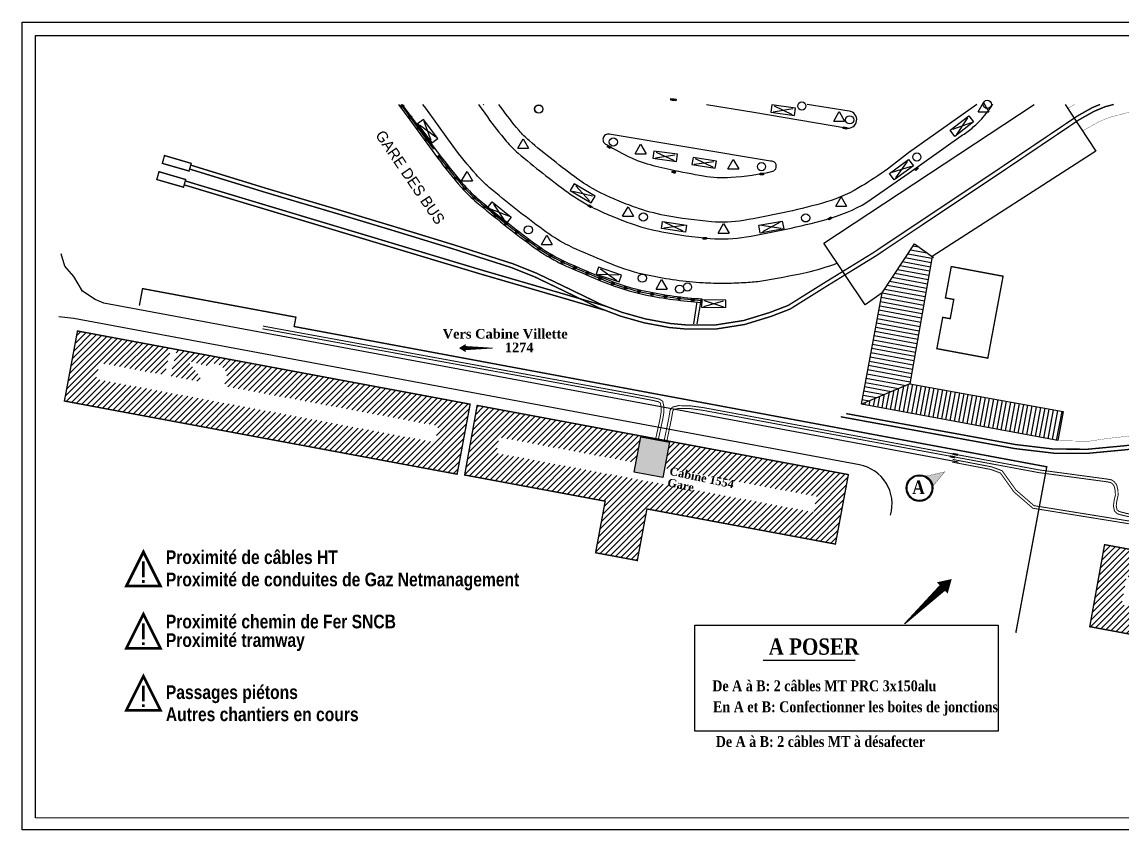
# Model space of a CAD drawing. Header units: millimetres. Extents: x 153913 to 154762, y 120754 to 121050.
# Drawn here: x 153913.1 to 154316.7, y 120754.1 to 121050.3 of the extents above; entities that cross this region are included whole.
import ezdxf
from ezdxf.enums import TextEntityAlignment as Align

# ---------------------------------------------------------------- set-up
doc = ezdxf.new("R2010")
doc.units = ezdxf.units.MM
doc.header["$LTSCALE"] = 0.04000000000000001
doc.linetypes.add('B_ST_AL', pattern=[2000, 1000, 1000])
for name, color, linetype in [('1CARTOUCHE', 7, 'Continuous'), ('CMT', 6, 'Continuous'), ('COUPE', 7, 'Continuous'), ('Fon topo', 252, 'Continuous'), ('G_120', 4, 'Continuous'), ('M_110', 1, 'M_ST_10'), ('M_300', 7, 'Continuous'), ('texte', 5, 'Continuous'), ('topo', 252, 'Continuous')]:
    doc.layers.add(name, color=color, linetype=linetype)
doc.styles.add('STYLE1', font='techb___.ttf', dxfattribs={"width": 0.85})
doc.styles.add('style2', font='TIMESBD.TTF')
doc.linetypes.add('G_TYPB_AP', pattern='A,5,-0.3,["o",Standard,S=1.5,R=0,X=0,Y=-0.5],-1.65', length=6.95)
doc.linetypes.add('M_ST_10', pattern='A,5,-0.3,["++",Standard,S=1,R=0,X=0,Y=-0.5],-2.8', length=8.1)
pattern_1 = [(45, (0, 0), (-1.122532015133644, 1.122532015133644), [])]

# ---------------------------------------------------------------- blocks, each defined once
blk = doc.blocks.new('Bb0701')
at = {"color": 0, "linetype": 'Continuous'}
for p, q in [((-1, 1), (1, -1)), ((-1, -1), (1, 1))]:
    blk.add_line(p, q, dxfattribs=at)
blk = doc.blocks.new('Bf0101')
at = {"color": 0, "linetype": 'Continuous'}
for radius in [0.25, 0.150337]:
    blk.add_circle((0, 0), radius, dxfattribs=at)
blk = doc.blocks.new('Br1201')
at = {"color": 0, "linetype": 'Continuous'}
for p, q in [((-1, -0.5773519333160948), (0, 1.154703866661293)), ((0, 1.154703866661293), (1, -0.5773519333160948)), ((-1, -0.5773519333160948), (1, -0.5773519333160948))]:
    blk.add_line(p, q, dxfattribs=at)
blk = doc.blocks.new('Br0601')
at = {"color": 0, "linetype": 'Continuous'}
blk.add_circle((0, 0), 0.75, dxfattribs=at)
blk = doc.blocks.new('Br1501')
at = {"color": 0, "linetype": 'Continuous'}
blk.add_lwpolyline([(0.3000000000029104, -0.1500000000232831), (-0.3000000000029104, -0.1500000000232831), (-0.3000000000029104, 0.1499999999941792), (0.3000000000029104, 0.1499999999941792)], close=True, dxfattribs=at)
for points in [[(-0.1000000000058208, 0.1499999999941792), (-0.1000000000058208, -0.1500000000232831)], [(0.1000000000058208, -0.1500000000232831), (0.1000000000058208, 0.1499999999941792)]]:
    blk.add_lwpolyline(points, dxfattribs=at)

msp = doc.modelspace()

# ---------------------------------------------------------------- hatches: boundary and pattern name
at = {"layer": 'Fon topo'}
h = msp.add_hatch(dxfattribs=at)
h.set_pattern_fill('LINE', color=256, scale=0.5, angle=45, style=0)
h.set_pattern_definition(pattern_1)
h.paths.add_polyline_path([(153969.9016947442, 120930.2219986729), (153967.6029000131, 120920.4782461574), (153978.8093874293, 120918.3895108921, -0.1015951978753877), (153978.4551122798, 120920.3124246341), (153973.8955712306, 120926.0174289413), (153980.411267576, 120924.3699692378, -0.004502568977954645), (153980.4819405929, 120924.4216410864, 0.004502568978396378), (153980.411267576, 120924.3699692378), (153980.6838166984, 120924.3010566194, -0.5935991233162038), (153988.1763150803, 120920.2137508377, -0.1905665544104538), (153986.8612900487, 120916.8887468855), (154065.7291450175, 120902.1888624473), (154064.608143509, 120896.1744624867), (153940.3513736987, 120919.3342169596), (153941.4723752071, 120925.3486169201), (153965.5258183959, 120920.8653856296), (153967.6469889231, 120930.6422448559), (153933.473983118, 120937.0116235646), (153928.6883670542, 120911.3358248705), (154072.6065355981, 120884.5114558423), (154077.3921516619, 120910.1872545363)])
h = msp.add_hatch(dxfattribs=at)
h.set_pattern_fill('LINE', color=256, scale=0.5, angle=45, style=0)
h.set_pattern_definition(pattern_1)
h.paths.add_polyline_path([(154079.9674135075, 120909.7260615034), (154075.3868695333, 120884.2245973132), (154084.6701058949, 120882.494329617), (154095.514623405, 120890.6452768338), (154086.985713808, 120892.2349483864), (154088.0303894884, 120898.0510173089), (154101.9226696152, 120895.4616871879), (154112.7671871253, 120903.6126344047)])
h = msp.add_hatch(dxfattribs=at)
h.set_pattern_fill('LINE', color=256, scale=0.5, angle=45, style=0)
h.set_pattern_definition(pattern_1)
h.paths.add_polyline_path([(154501.4592017581, 120822.6126469821), (154500.6339349408, 120818.1849234903), (154472.0863277811, 120823.5058051905), (154473.7077605709, 120832.2051202526), (154443.1429939112, 120837.9019727656), (154444.6320648493, 120845.8911397061), (154437.3462776646, 120847.2491103229), (154432.0360548384, 120849.3410919019), (154424.9819007858, 120851.9418211595), (154417.419140597, 120852.8003024164), (154410.513259603, 120852.2504161754), (154402.6943631075, 120853.7077510422), (154401.2717484767, 120846.0751356398), (154376.7996469786, 120850.6363990865), (154373.6068815209, 120832.4251506682), (154376.876332524, 120831.8157699269), (154378.4315846012, 120840.1600120727), (154409.2701405658, 120834.4121289953), (154410.7283829109, 120842.2358942957), (154417.2505065371, 120842.7552235525), (154422.6549529537, 120842.1417417235), (154428.4733427437, 120839.9966146896), (154433.0268381346, 120838.2027486338), (154431.4799872667, 120829.9035806766), (154462.0447539264, 120824.2067281635), (154460.4233211366, 120815.5074131015), (154508.6323270299, 120806.5219168458), (154509.4575938471, 120810.9496403376), (154520.8940669395, 120808.8180389025), (154518.9333021585, 120798.2981390338), (154445.1869175578, 120812.0434517699), (154443.962570323, 120805.4745810726), (154388.1697347103, 120815.8735989781), (154389.488744054, 120822.9503510477), (154316.1055797189, 120836.6279645172), (154317.9833914505, 120847.0178109733), (154329.0105673148, 120844.9624969173), (154328.2494867743, 120840.8791457903), (154373.6068815209, 120832.4251506682), (154376.7996469785, 120850.6363990865), (154370.4331925122, 120851.8230187172), (154368.877940435, 120843.4787765715), (154339.9124934188, 120848.8775378793), (154340.6735739593, 120852.9608890064), (154309.9311097223, 120858.6908619061), (154304.4961689135, 120828.6195829002), (154377.8257374094, 120814.9519589586), (154376.5067280658, 120807.8752068891), (154451.9609624121, 120793.8115744281), (154453.1853096468, 120800.3804451253), (154526.9316942476, 120786.6351323893), (154532.5570735841, 120816.8164309915)])
at = {"layer": 'G_120', "linetype": 'G_TYPB_AP'}
msp.add_hatch(color=3, dxfattribs=at).paths.add_polyline_path([(154150.4224217061, 120896.301881389), (154139.9161600801, 120898.2386866818), (154137.5280930878, 120885.2845416812), (154148.0343547138, 120883.3477363884)])
at = {"layer": 'texte', "linetype": 'Continuous'}
h = msp.add_hatch(color=7, dxfattribs=at)
h.set_gradient(color1=(245, 10, 41), color2=(253, 196, 204), one_color=1, tint=0.8799999952316284, name='SPHERICAL')
h.paths.add_polyline_path([(154251.3911504075, 120885.3967907487), (154244.2726317635, 120883.7494618172, -0.2505155032483066), (154246.8780406276, 120879.9785074687)])
at = {"layer": 'topo'}
h = msp.add_hatch(dxfattribs=at)
h.set_pattern_fill('LINE', color=256, scale=0.5, angle=-10.55799742169357, style=0)
h.set_pattern_definition([(349.4420025783065, (152493.8306605996, 120812.4052339106), (0.2908787803397264, 1.560623524476058), [])])
h.paths.add_polyline_path([(154246.7368266737, 120964.275524898), (154240.2249691527, 120969.023571847), (154228.3829129064, 120951.0343814372), (154220.7792021466, 120910.2389343747), (154238.5816517862, 120917.6756239458)])
h = msp.add_hatch(dxfattribs=at)
h.set_pattern_fill('LINE', color=256, scale=0.5, angle=79.44200257830643, style=0)
h.set_pattern_definition([(79.44200257830643, (152493.8306605996, 120812.4052339106), (-1.560623524476058, 0.2908787803397265), [])])
h.paths.add_polyline_path([(154294.8084884887, 120907.4645848582), (154238.5816517862, 120917.6756239458), (154220.7792021466, 120910.2389343747), (154292.8228060229, 120896.8109965677)])

# ---------------------------------------------------------------- linework, layer by layer
at = {"color": 0, "linetype": 'Continuous'}
for points in [[(154253.2557452774, 120891.4549189651), (154253.1126162422, 120890.7187029104), (154255.2189880901, 120891.0732415377), (154255.0758590548, 120890.3370254829)], [(154254.3279714218, 120892.3361155413), (154254.1882140117, 120891.5992520082), (154256.2929408432, 120891.9634291146), (154256.1531834333, 120891.2265655815)]]:
    msp.add_solid(points, dxfattribs=at)
at = {"layer": '1CARTOUCHE', "color": 1, "linetype": 'B_ST_AL'}
msp.add_line((154184.8159617881, 120816.320311078), (154218.5115372329, 120816.320311078), dxfattribs=at)
at = {"layer": '1CARTOUCHE'}
for points in [[(153913.1483560525, 121050.2842058855), (154762.1780271615, 121050.2842058855), (154762.1780271615, 120754.0842058856), (153913.1483560525, 120754.0842058856)], [(153918.0483560525, 121045.3843631876), (154552.2699317504, 121045.3843631876), (154552.2699317504, 120758.3842082076), (153918.0483560525, 120758.4842058856)]]:
    msp.add_lwpolyline(points, close=True, dxfattribs=at)
at = {"layer": 'CMT', "const_width": 1.000000539999999, "flags": 128}
for points in [[(153951.3965183696, 120843.485171897), (153957.6465217446, 120855.985178647), (153963.8965251196, 120843.485171897)], [(153951.3965183696, 120820.7224015213), (153957.6465217446, 120833.2224082713), (153963.8965251196, 120820.7224015213)], [(153951.3965183696, 120797.9596311455), (153957.6465217446, 120810.4596378955), (153963.8965251196, 120797.9596311455)]]:
    msp.add_lwpolyline(points, close=True, dxfattribs=at)
for points in [[(153957.6465217446, 120852.5630182766), (153957.6465217446, 120846.7265279256)], [(153957.6465217446, 120845.6842974436), (153957.6465217446, 120844.6420669615)], [(153957.6465217446, 120829.8002479008), (153957.6465217446, 120823.9637575498)], [(153957.6465217446, 120822.9215270677), (153957.6465217446, 120821.8792965856)], [(153957.6465217446, 120807.037477525), (153957.6465217446, 120801.200987174)], [(153957.6465217446, 120800.1587566919), (153957.6465217446, 120799.1165262099)]]:
    msp.add_lwpolyline(points, dxfattribs=at)
at = {"layer": 'COUPE', "color": 254, "linetype": 'Continuous', "flags": 128}
msp.add_lwpolyline([(154236.597592837, 120829.6132611294, 0.477782237764892, 2.866693426589353, 0), (154250.4376272359, 120842.7925947467, 2.866693426589353, 0, 0), (154253.8976358357, 120846.087428151, 0, 5.733386853178708, 0), (154250.4376272359, 120842.7925947467, 5.733386853178708, 5.733386853178708, 0)], format="xyseb", dxfattribs=at)
at = {"layer": 'Fon topo'}
for p, q in [((154104.0519536215, 120895.0648179078), (154112.0931536068, 120903.106017893)), ((154105.9443086731, 120894.7121089291), (154114.5184270843, 120903.2862273403)), ((154107.8366637247, 120894.3593999505), (154116.4107821359, 120902.9335183616)), ((154109.7290187764, 120894.0066909718), (154118.3031371875, 120902.580809383)), ((154111.6213738279, 120893.6539819932), (154120.1954922391, 120902.2281004043)), ((154113.5137288796, 120893.3012730145), (154122.0878472907, 120901.8753914257)), ((154115.4060839312, 120892.9485640358), (154123.9802023424, 120901.522682447)), ((154117.2984389828, 120892.5958550572), (154125.872557394, 120901.1699734683)), ((154119.1907940344, 120892.2431460785), (154127.7649124456, 120900.8172644897)), ((154121.083149086, 120891.8904370999), (154129.6572674972, 120900.464555511)), ((154122.9755041377, 120891.5377281212), (154131.5496225488, 120900.1118465324)), ((154124.8678591893, 120891.1850191426), (154133.4419776004, 120899.7591375537)), ((154126.7602142409, 120890.8323101639), (154135.334332652, 120899.4064285751)), ((154128.6525692925, 120890.4796011852), (154137.2266877036, 120899.0537195964)), ((154130.5449243441, 120890.1268922066), (154139.1190427552, 120898.7010106177)), ((154132.4372793957, 120889.7741832279), (154139.6933968939, 120897.0303007261)), ((154140.7483673444, 120898.0852711766), (154141.0113978069, 120898.3483016391)), ((154142.6439795936, 120897.7358193956), (154142.9037528585, 120897.9955926604)), ((154144.5395918428, 120897.3863676145), (154144.7961079101, 120897.6428836818)), ((154146.435204092, 120897.0369158335), (154146.6884629617, 120897.2901747031)), ((154148.3308163412, 120896.6874640524), (154148.5808180133, 120896.9374657245)), ((154150.2264285905, 120896.3380122714), (154150.4731730649, 120896.5847567458)), ((154102.1595985699, 120895.4175268864), (154103.054356198, 120896.3122845145)), ((154134.3296344473, 120889.4214742493), (154139.1859840864, 120894.2778238883)), ((154148.952646237, 120888.3290378271), (154156.1502382198, 120895.5266298098)), ((154149.4600590445, 120891.0815146649), (154154.2578831681, 120895.8793387885)), ((154149.4684748602, 120886.5998024201), (154158.0425932714, 120895.1739208312)), ((154149.967471852, 120893.8339915026), (154152.3655281165, 120896.2320477672)), ((154151.3608299118, 120886.2470934414), (154159.934948323, 120894.8212118525)), ((154153.2531849635, 120885.8943844628), (154161.8273033746, 120894.4685028739)), ((154155.145540015, 120885.5416754841), (154163.7196584262, 120894.1157938953)), ((154157.0378950667, 120885.1889665055), (154165.6120134778, 120893.7630849166)), ((154158.9302501183, 120884.8362575268), (154167.5043685295, 120893.4103759379)), ((154160.8226051699, 120884.4835485481), (154169.396723581, 120893.0576669593)), ((154162.7149602215, 120884.1308395695), (154171.2890786327, 120892.7049579806)), ((154086.626662082, 120882.1296544288), (154094.0155587892, 120889.518551136)), ((154088.5190171337, 120881.7769454502), (154097.0931355448, 120890.3510638613)), ((154090.4113721853, 120881.4242364715), (154098.9854905964, 120889.9983548826)), ((154092.3037272369, 120881.0715274929), (154100.877845648, 120889.645645904)), ((154094.1960822885, 120880.7188185142), (154102.7702006996, 120889.2929369253)), ((154096.0884373401, 120880.3661095356), (154104.6625557513, 120888.9402279467)), ((154097.9807923917, 120880.0134005569), (154106.5549108028, 120888.5875189681)), ((154136.2219894989, 120889.0687652707), (154138.6785712789, 120891.5253470506)), ((154138.1143445506, 120888.716056292), (154138.1711584715, 120888.7728702129)), ((154164.6073152732, 120883.7781305909), (154173.1814336843, 120892.352249002)), ((154166.4996703248, 120883.4254216122), (154175.0737887359, 120891.9995400233)), ((154168.3920253764, 120883.0727126335), (154176.9661437875, 120891.6468310447)), ((154170.284380428, 120882.7200036549), (154178.8584988391, 120891.294122066)), ((154172.1767354796, 120882.3672946762), (154180.7508538907, 120890.9414130873)), ((154174.0690905312, 120882.0145856976), (154182.6432089423, 120890.5887041087)), ((154175.9614455828, 120881.6618767189), (154184.5355639939, 120890.2359951301)), ((154177.8538006344, 120881.3091677403), (154186.4279190456, 120889.8832861514)), ((154179.746155686, 120880.9564587616), (154188.3202740972, 120889.5305771727)), ((154181.6385107377, 120880.603749783), (154190.2126291488, 120889.1778681941)), ((154183.5308657893, 120880.2510408043), (154192.1049842004, 120888.8251592154)), ((154185.4232208409, 120879.8983318256), (154193.997339252, 120888.4724502368)), ((154099.8731474433, 120879.6606915782), (154108.4472658545, 120888.2348099894)), ((154101.765502495, 120879.3079825996), (154110.3396209061, 120887.8821010107)), ((154103.6578575465, 120878.9552736209), (154112.2319759577, 120887.5293920321)), ((154105.5502125982, 120878.6025646423), (154114.1243310093, 120887.1766830534)), ((154107.4425676498, 120878.2498556636), (154116.0166860609, 120886.8239740748)), ((154109.3349227014, 120877.897146685), (154117.9090411126, 120886.4712650961)), ((154111.227277753, 120877.5444377063), (154119.8013961642, 120886.1185561175)), ((154113.1196328046, 120877.1917287276), (154121.6937512158, 120885.7658471388)), ((154115.0119878562, 120876.839019749), (154123.5861062674, 120885.4131381601)), ((154116.9043429078, 120876.4863107703), (154125.478461319, 120885.0604291815)), ((154118.7966979594, 120876.1336017917), (154127.3708163706, 120884.7077202029)), ((154187.3155758925, 120879.545622847), (154195.8896943036, 120888.1197412581)), ((154189.2079309441, 120879.1929138683), (154197.7820493552, 120887.7670322795)), ((154191.1002859958, 120878.8402048897), (154199.6744044069, 120887.4143233008)), ((154192.9926410473, 120878.487495911), (154201.5667594584, 120887.0616143221)), ((154194.884996099, 120878.1347869324), (154203.4591145101, 120886.7089053435)), ((154196.7773511506, 120877.7820779537), (154205.3514695617, 120886.3561963648)), ((154198.6697062021, 120877.4293689751), (154207.2438246133, 120886.0034873862)), ((154200.5620612538, 120877.0766599964), (154209.1361796649, 120885.6507784075)), ((154202.4544163054, 120876.7239510178), (154211.0285347165, 120885.2980694289)), ((154203.8462360616, 120873.6256427135), (154214.8132448198, 120884.5926514716)), ((154204.346771357, 120876.3712420391), (154212.9208897681, 120884.9453604502)), ((154084.7343070304, 120882.4823634075), (154084.9767613804, 120882.7248177575)), ((154120.6890530111, 120875.780892813), (154129.2631714222, 120884.3550112242)), ((154122.5814080627, 120875.4281838344), (154131.1555264738, 120884.0023022455)), ((154123.4405514344, 120856.0817509336), (154148.1878318909, 120880.8290313902)), ((154123.9548607, 120858.8411242295), (154146.2954768392, 120881.1817403688)), ((154124.4691699656, 120861.6004975255), (154144.4031217876, 120881.5344493475)), ((154124.4737631143, 120875.0754748557), (154133.0478815254, 120883.6495932669)), ((154124.9834792313, 120864.3598708214), (154142.5107667361, 120881.8871583261)), ((154125.01530208, 120855.4114375491), (154150.0801869425, 120880.4763224115)), ((154125.4977884969, 120867.1192441173), (154140.6184116844, 120882.2398673048)), ((154126.0120977625, 120869.8786174132), (154138.7260566328, 120882.5925762835)), ((154126.3661181659, 120874.7227658771), (154134.9413465296, 120883.2979942407)), ((154126.5264070282, 120872.6379907091), (154136.8337015812, 120882.9452852621)), ((154196.3843650281, 120861.6736436194), (154215.3201303963, 120880.6094089876)), ((154203.331926796, 120870.8662694175), (154215.8344396619, 120883.3687822835)), ((154143.398423583, 120871.5494950218), (154151.9725419941, 120880.1236134329)), ((154145.2907786346, 120871.1967860431), (154153.8648970457, 120879.7709044542)), ((154147.1831336862, 120870.8440770644), (154155.7572520973, 120879.4181954755)), ((154149.0754887378, 120870.4913680858), (154157.6496071489, 120879.0654864969)), ((154150.9678437894, 120870.1386591071), (154159.5419622005, 120878.7127775182)), ((154152.8601988411, 120869.7859501285), (154161.4343172522, 120878.3600685396)), ((154154.7525538926, 120869.4332411498), (154163.3266723038, 120878.0073595609)), ((154156.6449089443, 120869.0805321712), (154165.2190273554, 120877.6546505823)), ((154158.5372639959, 120868.7278231925), (154167.111382407, 120877.3019416036)), ((154160.4296190475, 120868.3751142138), (154169.0037374586, 120876.949232625)), ((154162.3219740991, 120868.0224052352), (154170.8960925102, 120876.5965236463)), ((154198.2767200797, 120861.3209346407), (154214.8058211306, 120877.8500356916)), ((154164.2143291507, 120867.6696962565), (154172.7884475618, 120876.2438146676)), ((154166.1066842023, 120867.3169872779), (154174.6808026134, 120875.891105689)), ((154167.9990392539, 120866.9642782992), (154176.573157665, 120875.5383967104)), ((154169.8913943055, 120866.6115693206), (154178.4655127167, 120875.1856877317)), ((154171.7837493572, 120866.2588603419), (154180.3578677683, 120874.832978753)), ((154173.6761044087, 120865.9061513633), (154182.2502228199, 120874.4802697744)), ((154175.5684594604, 120865.5534423846), (154184.1425778715, 120874.1275607957)), ((154177.460814512, 120865.2007334059), (154186.0349329232, 120873.7748518171)), ((154179.3531695636, 120864.8480244273), (154187.9272879747, 120873.4221428384)), ((154181.2455246152, 120864.4953154486), (154189.8196430263, 120873.0694338598)), ((154183.1378796668, 120864.14260647), (154191.711998078, 120872.7167248811)), ((154185.0302347184, 120863.7898974913), (154193.6043531295, 120872.3640159024)), ((154200.1690751313, 120860.9682256621), (154214.291511865, 120875.0906623958)), ((154202.0614301829, 120860.6155166834), (154213.7772025994, 120872.3312890998)), ((154126.9076571317, 120855.0587285705), (154141.8583004517, 120870.0093718905)), ((154186.9225897701, 120863.4371885127), (154195.4967081812, 120872.0113069238)), ((154188.8149448217, 120863.084479534), (154197.3890632328, 120871.6585979451)), ((154190.7072998732, 120862.7317705554), (154199.2814182844, 120871.3058889665)), ((154192.5996549249, 120862.3790615767), (154201.173773336, 120870.9531799878)), ((154194.4920099765, 120862.0263525981), (154203.0661283876, 120870.6004710092)), ((154203.9537852345, 120860.2628077048), (154213.2628933337, 120869.5719158039)), ((154128.8000121833, 120854.7060195918), (154141.3439911861, 120867.2499985946)), ((154130.6923672349, 120854.3533106132), (154140.8296819205, 120864.4906252987)), ((154205.8461402862, 120859.9100987261), (154212.7485840681, 120866.812542508)), ((154132.5847222865, 120854.0006016345), (154140.3153726548, 120861.7312520028)), ((154207.7384953378, 120859.5573897475), (154212.2342748024, 120864.0531692121)), ((154209.6308503894, 120859.2046807688), (154211.7199655368, 120861.2937959162)), ((154134.4770773381, 120853.6478926558), (154139.8010633892, 120858.9718787069)), ((154136.3694323898, 120853.2951836772), (154139.2867541236, 120856.212505411)), ((154138.2617874414, 120852.9424746985), (154138.772444858, 120853.4531321151))]:
    msp.add_line(p, q, dxfattribs=at)
at = {"layer": 'Fon topo', "flags": 128}
for points in [[(154051.1337397417, 121020.0806466228), (154055.2968393545, 121014.3767441685), (154065.4235393254, 121000.5020560301, 0.01955423693830817), (154074.201258469, 120989.6514557851, 0.03878760275430075), (154079.8280278829, 120984.1517910614, 0.01496136057487709), (154099.9167252878, 120968.3499719175, 0.03756449131065562), (154109.30611497, 120962.4436074264, 0.01841627017331674), (154113.3719348647, 120960.4816884329, 0.005320713182800212), (154126.2125092981, 120955.0207812809, 0.04685779416893106), (154141.5380192991, 120950.3165631552, 0.03446246119328893), (154162.2914798776, 120947.4918014318)], [(154052.40516601, 121020.0806466228), (154056.1263685655, 121014.9821915381), (154066.4566320097, 121001.2729712574, 0.01955423693840658), (154075.1709638833, 120990.5007273504, 0.03878760275442973), (154080.6549255226, 120985.140644476, 0.01496136057486332), (154100.6830041878, 120969.3865081829, 0.03756449131055044), (154109.9086778626, 120963.5831287043, 0.01841627017346823), (154113.8890063835, 120961.6624626817, 0.005320713182807984), (154126.704335607, 120956.2122919456, 0.0468577941688979), (154141.7993838094, 120951.5788148634, 0.03446246119338853), (154162.3769845123, 120948.7779894972)], [(154211.9810051514, 120961.8255356847, -0.02352330402503922), (154200.5157838175, 120958.2855945503, -0.003954544293343705), (154183.6067532092, 120955.1105810662, -0.005020535667712274), (154180.7272903174, 120954.8616740893, -0.005020535657388716), (154177.8434098283, 120954.6706387133, -0.01310275987381477), (154170.3049438576, 120954.4451651378, -0.01310275987468667), (154162.7650168832, 120954.614896536, -0.0344624611920509), (154142.9854936722, 120957.3070952593, -0.04685779417016033), (154128.9363143674, 120961.6195392779, -0.005320713185780357), (154116.2355515495, 120967.0209866095, -0.01841627016666736), (154112.6431952191, 120968.7544406971, -0.03756449131425693), (154104.1604884109, 120974.0904593283, -0.01496136057598334), (154084.4075063336, 120989.6282039639, -0.03878760275552984), (154079.5716269822, 120994.3548442649, -0.01955423694295346), (154071.1449556874, 121004.7714958027), (154069.231611587, 121007.442849376), (154061.1514420126, 121018.6498351365), (154060.1071375574, 121020.0806466228)], [(154080.4399852479, 121020.0806466228), (154083.7008584477, 121015.4897308509, 0.01955023675153279), (154090.645039221, 121006.5957324785, 0.04058524326396881), (154095.0204688016, 121002.200385302, 0.01940642095285041), (154113.2975611267, 120987.7875396926, 0.04339646107280413), (154122.9515572528, 120981.9718892434, 0.0153997202359405), (154128.8550440163, 120979.3025372165, 0.01267421105161448), (154136.0606930483, 120976.5200834453, 0.03938602812933728), (154147.6434913596, 120973.3837932332, 0.02510484710801877), (154165.3953282746, 120970.9635867109, 0.06285902757296716), (154178.5643872067, 120971.4939524354, 0.02486740232675816), (154207.8298264378, 120977.9010295035, 0.06583921513650945), (154222.8220157736, 120984.1821376882), (154238.2567961588, 120994.9827810999), (154257.3936558415, 121008.5633927239, 0.03348650678587558), (154261.3530340421, 121011.4286044396, 0.03348650678586024), (154264.8944780266, 121014.7967327649, 0.02344560350763522), (154267.0913745496, 121017.4228073053, 0.02344560350760968), (154269.0327468328, 121020.2430369914)], [(154263.1552155644, 121020.0806466228), (154238.0543462981, 121002.3657708908, -0.04295699199927674), (154219.7441525297, 120989.4565753338, -0.06583921513648336), (154206.2289044152, 120983.7942445262, -0.02486740232676193), (154177.5564847488, 120977.516997119, -0.06285902757297161), (154165.9156123971, 120977.048177006, -0.02510484710801833), (154148.771012273, 120979.3855955639, -0.03938602812928368), (154138.1154242565, 120982.2708237706, -0.01267421105164824), (154131.198539495, 120984.9417715234, -0.01539972023595049), (154125.6377322161, 120987.4561757688, -0.04339646107280301), (154116.8900509232, 120992.7258543532, -0.01940642095284752), (154098.9850502453, 121006.845278046, -0.04058524326397916), (154095.3078903363, 121010.5391769252, -0.01955023675153601), (154088.6574905979, 121019.0569051322), (154087.9075570698, 121020.0806466228)], [(154163.9750626669, 121020.0806466228), (154181.3850939962, 121017.1818755728), (154215.0607349945, 121011.5252960522, 0.2209359753348286), (154217.644822995, 121011.8594971901, 0.2209359753322007), (154219.0561722771, 121014.0497698667, 0.2033956017068955), (154218.4262393778, 121016.3820898347, 0.2033956017028727), (154216.3111748411, 121017.5495802611), (154200.9193739494, 121020.0806466228)], [(154128.4764088716, 121009.1627995174, 0.2009066767299496), (154126.9787577913, 121008.9033514487, 0.2009066767265548), (154126.1127722044, 121007.6542153383, 0.1805213794586856), (154126.315049927, 121006.2931469305, 0.1805213794610927), (154127.3595838722, 121005.3973945511, 0.02561801783156497), (154136.5176749808, 121000.4528489636, 0.04337821957009748), (154142.2833738622, 120998.3014510161, 0.01497653870740828), (154150.9371171202, 120996.1792976377, 0.01095457511014193), (154162.9013138297, 120993.8954039691, 0.05796629205400648), (154173.0200366198, 120993.3797796891, 0.03775971738759), (154188.3911254078, 120995.5517527692, 0.09288878079832556), (154188.998627402, 120995.9334081785, 0.09288878079528105), (154189.4267224417, 120996.5091287368, 0.2756112236804992), (154189.2598252649, 120998.4976446596, 0.2756112236796796), (154187.4307589744, 120999.2954959914), (154128.4104473419, 121009.1527358895)], [(154065.9854780046, 121000.9213863488, 0.01955423693836549), (154074.7287183842, 120990.1134071172, 0.03878760275429942), (154080.2778091799, 120984.6896663074, 0.01496136057487131), (154100.3335337305, 120968.9137836923, 0.03756449131060247), (154109.6338720058, 120963.0634366939, 0.01841627017322967), (154113.653189868, 120961.1239567713, 0.005320713182802876), (154126.4800324649, 120955.6688895671, 0.04685779416884694), (154141.6801854667, 120951.0031502044, 0.03446246119333473), (154162.3379891234, 120948.1914083825)]]:
    msp.add_lwpolyline(points, format="xyb", dxfattribs=at)
for points in [[(154052.0518202903, 121020.0806466228), (154063.9838952429, 121003.6875734112)], [(154082.1909222113, 121020.0806466228), (154082.2676073471, 121019.9811380146), (154082.3967322811, 121020.0806466228)], [(154160.5391134895, 120947.6538097701), (154159.2471373364, 120939.630560981)], [(154162.0583548145, 120948.8858054666), (154160.5010339884, 120939.6309370375)]]:
    msp.add_lwpolyline(points, dxfattribs=at)
for points in [[(154196.2389691391, 121015.9605385474), (154196.6333067561, 121018.6934181462), (154188.0245019843, 121019.9356154096), (154187.6301643674, 121017.2027358107)], [(154063.3997338268, 121006.0014498083), (154065.558331596, 121007.6388857732), (154060.2918778294, 121014.5858100262), (154058.1283753306, 121012.9446802651)], [(154255.0743052136, 121008.3065506579), (154253.2931056687, 121010.602486562), (154260.15685663, 121015.9274218387), (154261.9380561749, 121013.6314859346)], [(154153.0263559085, 120999.1382350209), (154153.3937193524, 121001.7841092378), (154144.7732870831, 121002.9810035067), (154144.4059236392, 121000.3351292899)], [(154167.2603074122, 120996.6982568181), (154167.6633057048, 120999.3270844735), (154159.0934307953, 121000.6408430799), (154158.6904325026, 120998.0120154245)], [(154232.7989105787, 120992.4042292558), (154231.0790281135, 120994.7500856595), (154238.1192681558, 120999.9116911952), (154239.839150621, 120997.5658347915)], [(154115.5023642641, 120990.9183481129), (154114.1082475927, 120988.5334295676), (154121.7804253238, 120984.0486177476), (154123.1745419953, 120986.4335362928)], [(154083.7655404114, 120982.1384222189), (154085.5233891985, 120984.3267476516), (154092.4675077456, 120978.7486420445), (154090.7096589585, 120976.5603166119)], [(154156.7254131613, 120975.8353397497), (154156.3234232447, 120973.1978669787), (154147.5272504866, 120974.5385339962), (154147.9292404033, 120977.1760067671)], [(154183.7235073057, 120972.9168824299), (154183.2085803551, 120975.7692526902), (154191.8154873838, 120977.3230230587), (154192.3304143345, 120974.4706527984)], [(154131.9893846733, 120955.0261087338), (154132.8340452963, 120957.4978412921), (154124.4170747417, 120960.3741571656), (154123.5724141187, 120957.9024246073)], [(154171.1142801919, 120945.6069013941), (154171.169031816, 120948.2885789651), (154162.2718083443, 120948.4702329571), (154162.21705672, 120945.7885553861)]]:
    msp.add_lwpolyline(points, close=True, dxfattribs=at)
at = {"layer": 'G_120', "color": 7, "linetype": 'G_TYPB_AP'}
msp.add_lwpolyline([(154139.9161600801, 120898.2386866818), (154150.4224217061, 120896.3018813889), (154148.0343547138, 120883.3477363884), (154137.5280930878, 120885.2845416812)], close=True, dxfattribs=at)
at = {"layer": 'M_110', "color": 240, "linetype": 'M_ST_10', "ltscale": 20, "flags": 128}
for points, const_width in [([(154145.3512695585, 120897.2511839353), (154146.9894075323, 120904.7788068982), (154147.4099703486, 120907.2996479608), (154147.4099703486, 120909.1863217037), (154147.0855827119, 120910.6445991175), (154146.3762817322, 120911.0954718123), (154144.1532694534, 120911.6004529975), (154135.5199369339, 120913.2379739387), (154001.2820683074, 120937.8270738641)], 0.354), ([(154146.3284001413, 120897.0385438069), (154147.9717450418, 120904.5900938027), (154148.4099703486, 120907.2168033101), (154148.4099703486, 120909.2962017242), (154147.9717450418, 120911.2662338548), (154146.7666254481, 120912.032277515), (154144.3572697795, 120912.5795886085), (154135.7032034891, 120914.2210422123), (154001.4622460519, 120938.8107079324)], 0.354), ([(154254.4558147227, 120890.9158444287), (154285.8909294419, 120885.0845062706), (154310.9850569923, 120881.7062146532), (154311.0430338081, 120881.6777694631), (154312.1833313158, 120881.4588505548), (154312.733668244, 120881.0459987308), (154313.4195266555, 120880.2033575878), (154313.8260207229, 120878.57705649), (154313.8873946487, 120876.8675677452), (154313.4184159995, 120874.7941330023), (154313.1842202138, 120872.9224611197), (154313.5553145066, 120870.9787252426), (154314.6790216925, 120869.968645478), (154316.7349461814, 120869.4154628377), (154319.8319072112, 120868.7124949254), (154331.3272085471, 120866.5891096134), (154365.3177116495, 120859.7561830724)], 0.35), ([(154254.6202475552, 120891.9024018192), (154286.0489333209, 120886.0722562574), (154311.2795862859, 120882.6755849349), (154311.3631887978, 120882.6345669986), (154312.5986798001, 120882.3973724597), (154313.4318379943, 120881.7723537438), (154314.3356776895, 120880.6619022263), (154314.8216130096, 120878.7177726365), (154314.8914109919, 120876.7736430467), (154314.4045921532, 120874.6213337771), (154314.1960817248, 120872.9549369858), (154314.4743901354, 120871.497199551), (154315.1697194024, 120870.8721808351), (154316.9756317554, 120870.3862683568), (154320.0334901966, 120869.6921761988), (154331.5165835684, 120867.5710459134), (154365.5147935385, 120860.7365701026)], 0.35)]:
    msp.add_lwpolyline(points, dxfattribs=dict(at, const_width=const_width))
at = {"layer": 'M_110', "color": 3, "linetype": 'M_ST_10', "ltscale": 20, "const_width": 0.35, "flags": 128}
for points in [[(154148.4915956568, 120896.7759613986), (154149.3991531655, 120901.1038377477), (154150.2380980791, 120905.2226011355), (154150.7199456224, 120908.0926130337), (154151.5027529581, 120909.0983871148), (154153.7373404326, 120909.656303882), (154158.320349914, 120909.5445512064), (154163.12635033, 120908.8748817635), (154254.6202475552, 120891.9024018192)], [(154149.4703080841, 120896.5707249869), (154150.3784572446, 120900.9014227505), (154151.2214308459, 120905.0399648043), (154151.6643027045, 120907.677827177), (154152.0798895529, 120908.211785485), (154153.8482659678, 120908.6533018113), (154158.2388933019, 120908.546240206), (154162.9660696829, 120907.8875541262), (154254.4558147227, 120890.9158444287)]]:
    msp.add_lwpolyline(points, dxfattribs=at)
at = {"layer": 'M_110', "color": 5, "ltscale": 20, "flags": 128}
for points in [[(154254.091030155, 120888.9493927463, 0.35, 0.35, 0), (154268.1787641048, 120886.2685482218, 0.35, 0.35, 0), (154268.1787641048, 120886.2685482218, 0.35, 0.35, 0), (154271.7592399584, 120884.9461290507, 0.35, 0.35, 0), (154276.6946862887, 120878.0379995966, 0.35, 0.35, 0), (154283.6338780201, 120872.035948131, 0.35, 0.35, 0), (154338.4616536669, 120863.1886648316, 0.35, 0.35, 0), (154365.0083546952, 120858.0086167988, 0, 0, 0)], [(154254.2734224389, 120889.9326185875, 0.35, 0.35, 0), (154268.5252297919, 120887.2066108677, 0.35, 0.35, 0), (154268.5252297919, 120887.2066108677, 0.35, 0.35, 0), (154272.3941584581, 120885.7776540337, 0.35, 0.35, 0), (154277.4390505988, 120878.7163336065, 0.35, 0.35, 0), (154284.0733929954, 120872.9779614665, 0.35, 0.35, 0), (154338.6209579472, 120864.1758943623, 0.35, 0.35, 0), (154365.1998529155, 120858.9901097594, 0, 0, 0)]]:
    msp.add_lwpolyline(points, format="xyseb", dxfattribs=at)
at = {"layer": 'M_300', "color": 254, "linetype": 'Continuous', "flags": 128}
msp.add_lwpolyline([(154085.7640724087, 120930.7420664741, 0.249770754496567, 1.498624526979402, 0), (154075.7732422288, 120930.7420664741, 1.498624526979402, 0, 0), (154073.2755346838, 120930.7420664741, 0, 2.997249053958803, 0), (154075.7732422288, 120930.7420664741, 2.997249053958803, 2.997249053958803, 0)], format="xyseb", dxfattribs=at)
at = {"layer": 'M_300'}
msp.add_lwpolyline([(154159.7852744312, 120829.1201631302), (154270.917798604, 120829.1201631302), (154270.917798604, 120790.3512547072), (154159.7852744312, 120790.3512547072)], close=True, dxfattribs=at)
at = {"layer": 'texte', "color": 1, "linetype": 'Continuous', "const_width": 0.1, "flags": 128}
msp.add_lwpolyline([(154246.8780406276, 120879.9785074687), (154251.3911504075, 120885.3967907487), (154244.2705683883, 120883.7489843221), (154244.2726317635, 120883.7494618172), (154244.6429672625, 120883.5267416485), (154244.7438042335, 120883.4570294529), (154244.882987446, 120883.3521158418), (154245.0491262767, 120883.2225522875), (154245.1777382712, 120883.1237641947), (154245.4801976191, 120882.8464915622), (154245.5955921332, 120882.7288227993), (154245.7036985017, 120882.5995672935), (154245.8542463178, 120882.4304768888), (154245.9443508376, 120882.3212664559), (154246.0114548551, 120882.2197175547), (154246.1031251584, 120882.090384276), (154246.2276269068, 120881.9012608683), (154246.3171388882, 120881.7370412036), (154246.3879435798, 120881.6068111914), (154246.4876661283, 120881.3909502685), (154246.5556954823, 120881.2335311801), (154246.6456751219, 120881.0028087997), (154246.6986659894, 120880.7970749151), (154246.7642155143, 120880.5799226781), (154246.7964369285, 120880.4280028028), (154246.8322738319, 120880.2599296051)], close=True, dxfattribs=at)
at = {"layer": 'texte', "color": 7, "linetype": 'Continuous', "flags": 128}
msp.add_lwpolyline([(154247.1721190544, 120883.8608335274, 0.1, 0.002117904331112851, 0), (154247.1741490072, 120883.8614375229, 0.002117904331112851, 0.002117904331112851, 0)], format="xyseb", dxfattribs=at)
at = {"layer": 'texte', "color": 1}
for radius in [4.861102187963396, 4.561102187963396]:
    msp.add_circle((154242.0868240904, 120879.4099852278), radius, dxfattribs=at)
msp.add_arc((154242.3194247834, 120879.2981360225), 4.861102187963396, 10.05331386296224, 66.30946919718915, dxfattribs=at)
at = {"layer": 'topo'}
for p, q in [((154207.0219315202, 120969.2659125822, 207.652), (154284.1041394768, 121020.0806466228, 207.652)), ((154295.4417150936, 121020.0806466228, 207.652), (154306.6892457629, 121002.9362605937, 207.652)), ((154306.6892457629, 121002.9362605937, 207.652), (154246.7527565567, 120964.3665506552, 207.652)), ((154222.1641493632, 120946.5471920722, 207.652), (154207.0219315202, 120969.2659125822, 207.652)), ((153928.8676324098, 120960.7771521625, 207.652), (153927.4712295251, 120965.2436481669, 207.652)), ((154228.3829129064, 120951.0343814372, 207.652), (154240.2249691527, 120969.023571847, 207.652)), ((154240.2249691527, 120969.023571847, 207.652), (154247.248809746, 120963.9022182559, 207.652)), ((154246.7527565567, 120964.3665506552, 207.652), (154238.5816517862, 120917.6756239458, 207.652)), ((153932.11769239, 120956.9548589955, 207.652), (153928.8676324098, 120960.7771521625, 207.652)), ((153935.3396846015, 120951.6532463332, 207.652), (153932.11769239, 120956.9548589955, 207.652)), ((153939.9647174164, 120948.5643785408, 207.652), (153935.3396846015, 120951.6532463332, 207.652)), ((154220.7792021466, 120910.2389343747, 207.652), (154228.3829129064, 120951.0343814372, 207.652)), ((154228.3829129064, 120951.0343814372, 207.652), (154222.1641493632, 120946.5471920722, 207.652)), ((153943.1847730295, 120947.2385433343, 207.652), (153939.9647174164, 120948.5643785408, 207.652)), ((154256.3142607326, 120888.8755095577, 207.652), (153943.1847730295, 120947.2385433343, 207.652)), ((153932.1531986762, 120941.6199271658, 207.652), (153926.6971272053, 120942.237033082, 207.652)), ((154220.1286416369, 120887.945261686, 207.652), (153932.1531986762, 120941.6199271658, 207.652)), ((154238.5816517862, 120917.6756239458, 207.652), (154220.7792021466, 120910.2389343747, 207.652)), ((154238.5816517862, 120917.6756239458, 207.652), (154294.8084884887, 120907.4645848582, 207.652)), ((154292.8228060229, 120896.8109965677, 207.652), (154220.7792021466, 120910.2389343747, 207.652)), ((154294.8084884887, 120907.4645848582, 207.652), (154292.8228060229, 120896.8109965677, 207.652))]:
    msp.add_line(p, q, dxfattribs=at)
at = {"layer": 'topo', "elevation": 207.652, "flags": 128}
for points, const_width in [([(154313.2961287696, 121020.0806466228), (154310.1154478159, 121019.2246814598), (154306.0603096912, 121017.53259164), (154300.6314125998, 121014.4768948433), (154272.3426611633, 120995.4133743371), (154225.8543457881, 120964.3826057814), (154208.0667194394, 120953.4432033392), (154194.668336896, 120945.0566705447), (154187.6749092251, 120942.3590172309), (154177.9696849191, 120939.3914284918), (154167.2201349064, 120937.6920468926), (154156.948657303, 120937.690985615), (154150.3973499523, 120938.2929846143), (154141.1658141044, 120940.0136160452), (154132.6056846291, 120942.4274397906), (154124.8207656352, 120945.3801242151), (154112.1862831393, 120951.513613685), (154101.2493250484, 120956.7622230755), (154092.587245228, 120960.2369282684), (154071.484262282, 120967.0033526176), (154049.1098926901, 120973.8588738648), (154028.1106194583, 120980.1901664094), (154002.2745873138, 120987.8481551685), (153974.6731501215, 120996.3520547868)], 0.5), ([(154308.2715999484, 121020.0806466228), (154305.4013522463, 121018.8829767118), (154299.8431377636, 121015.7544926194), (154271.5071433786, 120996.6591355395), (154225.0447873193, 120965.6456947256), (154225.0447873193, 120965.6456947256), (154207.2758848535, 120954.7178074841), (154193.9943535446, 120946.4044161086), (154187.1850584705, 120943.7777903271), (154177.6316140414, 120940.8566116698), (154167.1022231116, 120939.1920347176), (154157.0173525317, 120939.1909927208), (154150.6038440122, 120939.7803293988), (154141.5074879102, 120941.4757651826), (154133.0761121594, 120943.8532823746), (154125.4154645912, 120946.7588328079), (154112.8383150919, 120952.8644896118), (154101.8537002715, 120958.1359693065), (154093.0961121165, 120961.6489866961), (154071.9329945001, 120968.4346925232), (154049.5461122296, 120975.2940476631), (154028.5402606857, 120981.6273235725), (154002.7085682557, 120989.2840260086), (153975.1148078534, 120997.7855604366)], 0.5), ([(154298.9664646612, 121020.0806466228), (154297.6359682224, 121019.3317663922), (154296.4550880581, 121018.5359824821)], 0.1), ([(154490.0455131269, 120978.4349492305), (154473.3490567929, 120980.4739446809), (154445.4142231292, 120985.122029594), (154427.582441663, 120989.1280245166), (154410.0676893034, 120993.8905995369), (154394.5210095978, 120998.8277417939), (154380.9502972967, 121003.53597823), (154368.5100273059, 121008.4414227088), (154360.4128819662, 121011.8288605252), (154353.3456081548, 121014.5824486833), (154349.9562828317, 121015.7041059365), (154344.4692508566, 121017.3561125672), (154340.2639772114, 121018.1399177897), (154336.2787863039, 121018.6358046351), (154331.579786291, 121018.9182310102), (154327.238996605, 121018.5099430715), (154323.2980058821, 121018.1223470746), (154319.2643012107, 121017.2992713793), (154314.6288106941, 121016.0898612227), (154311.4758152368, 121015.241346609), (154307.9053905368, 121013.7515134391), (154302.838582141, 121010.8996210705), (154301.8860304845, 121010.25770557)], 0.1), ([(153972.6789767283, 120990.5489203895), (154081.0180264274, 120957.9624551193), (154102.0130024507, 120951.8494802595), (154126.368626649, 120944.7307403478)], 0.5), ([(153973.1110293407, 120991.985350179), (154081.4437272439, 120959.4007954164), (154102.428346297, 120953.2908361303), (154127.4909088497, 120945.9716528847)], 0.5), ([(154277.3938133524, 120826.3448283546), (154288.7428266783, 120887.2345816577), (154012.887980745, 120938.6501344015), (154013.5264310007, 120942.0755492326), (153957.3200817397, 120952.5516404), (153956.1614583104, 120946.3353912201)], 0.5), ([(154213.22732004, 120905.5695593199), (154277.0842357813, 120893.8956122838), (154291.4485316081, 120892.206982553), (154303.9135131414, 120892.1787009717), (154316.8949888224, 120893.3997167358), (154332.150278324, 120895.0848551514)], 0.5), ([(154215.2288893987, 120906.7285038964), (154277.3069026509, 120895.3797653864), (154291.5380928621, 120893.7067832099), (154303.8448227444, 120893.678860683), (154316.7423989693, 120894.8919850055), (154332.033381446, 120896.5810661586)], 0.5), ([(154292.8228060229, 120896.8109965677), (154304.0020428272, 120896.5725400515), (154311.0570892103, 120897.6248194944), (154320.3488341043, 120898.6339834304), (154328.087328288, 120899.4069681836), (154336.7555448844, 120900.5085491378), (154348.7043074384, 120901.2530692728), (154358.5983483393, 120901.7687599925), (154368.5611865372, 120902.1842290094), (154377.2202879176, 120901.7064928916), (154385.5942698175, 120901.1071014632), (154395.7395881049, 120899.2942848103), (154411.3488125067, 120896.2101398368)], 0.1), ([(154377.8257374094, 120814.9519589586), (154304.4961689135, 120828.6195829002), (154309.9311097223, 120858.6908619061), (154340.6735739593, 120852.9608890064)], 0.5)]:
    msp.add_lwpolyline(points, dxfattribs=dict(at, const_width=const_width))
at = {"layer": 'topo', "const_width": 0.5, "elevation": 207.652, "flags": 128}
for points in [[(153965.3773346374, 121001.3341275959), (153975.1591262148, 120998.4604566659), (153974.3729020283, 120995.6525281649), (153964.5792841932, 120998.4627488288)], [(153963.3528730315, 120995.4085901733), (153973.1346646088, 120992.5349192433), (153972.3484404223, 120989.7269907423), (153962.5548225873, 120992.5372114063)], [(154253.7412046088, 120960.6341338609), (154272.7292681741, 120957.0950197284), (154267.1308757938, 120927.0585116073), (154248.4592799546, 120930.5386405042), (154250.6004196253, 120942.0262881605), (154253.3431412997, 120941.5150825283), (154254.6592543386, 120948.5762953368), (154251.6000649382, 120949.1464862046)], [(153933.4739831181, 120937.0116235646), (154077.3921516619, 120910.1872545363), (154072.6065355981, 120884.5114558423), (153928.6883670542, 120911.3358248705)], [(154079.9674135075, 120909.7260615034), (154216.0206084451, 120884.3676154822), (154211.2735172018, 120858.898510247), (154142.1874280293, 120871.7752079526), (154138.6633162856, 120852.8676352394), (154123.3726786996, 120855.7175999758), (154126.896553244, 120874.6239000673), (154075.3868695334, 120884.2245973133)]]:
    msp.add_lwpolyline(points, close=True, dxfattribs=at)
at = {"layer": 'topo'}
msp.add_arc((154217.460763706, 120873.6315566629, 207.652), 14.56021030556076, 343.589767958269, 79.44200257867328, dxfattribs=at)

# ---------------------------------------------------------------- block references
at = {"layer": 'Fon topo'}
for name, p, xscale, yscale, zscale, rotation in [('Br1501', (154151.5443080409, 121021.8811636856), 2, 2, 2, 170.6253320963936), ('Br1501', (154152.2096986863, 121021.7433858605), 2, 2, 2, 170.51121), ('Bf0101', (154052.5409194038, 121019.4086899341), 2, 2, 2, 306.0498609336196), ('Bb0701', (154192.1054061327, 121017.9627209621), 3.479185505552642, 1.104473308524496, 0.8, 351.789245104677), ('Bf0101', (154055.4833647365, 121015.3661640573), 2, 2, 2, 306.0498609336196), ('Bf0101', (154058.4258100691, 121011.3236381806), 2, 2, 2, 306.0498609336196), ('Br1501', (154214.8113717321, 121011.4479464345), 2, 2, 2, 170.6077265357577), ('Bf0101', (154061.3682554018, 121007.2811123038), 2, 2, 2, 306.0498609336196), ('Bf0101', (154065.9854780046, 121000.9213863488), 2, 2, 2, 306.7310646732541), ('Br1501', (154128.3409654845, 121004.5114881616), 2, 2, 2, 151.7374717277474), ('Bb0701', (154148.8733495768, 121001.0737784054), 3.481250543073123, 1.068502224320837, 0.8, 352.0953672924601), ('Bf0101', (154069.0317239419, 120996.9566999551), 2, 2, 2, 308.3423046532686), ('Bb0701', (154163.1506993379, 120998.6840210557), 3.467995793257357, 1.063815206888567, 0.8, 351.2844300481477), ('Bf0101', (154072.188243456, 120993.079234666), 2, 2, 2, 309.9535446332831), ('Br1501', (154152.0061614717, 120995.2415383083), 2, 2, 2, 158.8148452863633), ('Br1501', (154184.3083321865, 120994.5342992265), 2, 2, 2, 178.8293492660269), ('Br1501', (154241.0137363807, 120996.4772647685), 2, 2, 2, 220.7374493395204), ('Bf0101', (154075.4589522677, 120989.297778776), 2, 2, 2, 312.4643185174934), ('Bb0701', (154118.6608063584, 120987.4596968828), 3.55473426737198, 1.104999385392716, 0.8, 329.6913544082296), ('Bf0101', (154079.0129516733, 120985.7837590312), 2, 2, 2, 318.1838521644718), ('Bf0101', (154082.8387624069, 120982.5650713778), 2, 2, 2, 320.5440489568997), ('Br1501', (154121.3659936243, 120982.7419643558), 2, 2, 2, 149.9040624976644), ('Bf0101', (154086.7178667023, 120979.4103505491), 2, 2, 2, 321.2157857643396), ('Br1501', (154209.3266533621, 120978.3383175782), 2, 2, 2, 30.42697191477508), ('Bf0101', (154090.6336895639, 120976.3013241808), 2, 2, 2, 321.8875225717796), ('Bf0101', (154094.5856927576, 120973.2384196119), 2, 2, 2, 322.5592593792195), ('Bf0101', (154098.5733330766, 120970.2220578418), 2, 2, 2, 323.2309961866594), ('Br1501', (154163.3679061714, 120971.0017743272), 2, 2, 2, 178.1723760640579), ('Bf0101', (154102.6220102454, 120967.2888748454), 2, 2, 2, 325.7218429712953), ('Bf0101', (154106.8464701994, 120964.616006261), 2, 2, 2, 329.6340605453213), ('Bf0101', (154111.2455515584, 120962.2417468253), 2, 2, 2, 333.8411453830516), ('Bf0101', (154115.8032330102, 120960.1870180486), 2, 2, 2, 336.5561364087085), ('Bf0101', (154120.3980332247, 120958.2152955609), 2, 2, 2, 336.9935475296117), ('Bb0701', (154128.1792717053, 120957.7190505836), 3.557945166921607, 1.044828285049651, 0.8, 341.1332574186314), ('Bf0101', (154125.0077520471, 120956.2787081091), 2, 2, 2, 337.430958650515), ('Bf0101', (154129.6539470313, 120954.4325936119), 2, 2, 2, 339.8660416661523), ('Bf0101', (154134.3962880883, 120952.8505075139), 2, 2, 2, 343.2356667848209), ('Bf0101', (154139.2234207692, 120951.549897963), 2, 2, 2, 346.6052919034894), ('Bf0101', (154144.1156671368, 120950.5196446841), 2, 2, 2, 349.2410994964472), ('Bf0101', (154149.0422907915, 120949.6675250887), 2, 2, 2, 351.1330650096631), ('Bf0101', (154153.9943614754, 120948.9785226343), 2, 2, 2, 353.0250305228791), ('Bf0101', (154158.9664799993, 120948.4533885327), 2, 2, 2, 354.9169960360951), ('Bb0701', (154166.6644612889, 120947.049579677), 3.559631074767564, 1.072894577135638, 0.8, 358.8303585639717)]:
    msp.add_blockref(name, p, dxfattribs=dict(at, xscale=xscale, yscale=yscale, zscale=zscale, rotation=rotation))
at = {"layer": 'Fon topo', "xscale": 2, "yscale": 2, "zscale": 2}
for name, p in [('Br0601', (154266.9273457742, 121020.0817148841)), ('Br0601', (154102.5239198222, 121018.3405588706)), ('Br0601', (154102.5624238726, 121018.4156385491)), ('Br0601', (154198.9585366092, 121019.483300498)), ('Br1201', (154265.5613466872, 121018.4990519718)), ('Br1201', (154212.6471508526, 121015.1347718854)), ('Br0601', (154216.4979709406, 121014.4307133295)), ('Br1201', (154096.8146923561, 121005.1476443655)), ('Br0601', (154129.9001388105, 121006.3193871132)), ('Br1201', (154139.8875606584, 121003.1552218278)), ('Br0601', (154241.0956856737, 121000.7796910561)), ('Br1201', (154173.8527883292, 120997.600698954)), ('Br0601', (154184.20582871, 120997.2730695997)), ('Br1201', (154076.268650688, 120993.1651556655)), ('Br1201', (154213.3898029613, 120983.8799092894)), ('Br1201', (154135.2675950678, 120980.2541086614)), ('Br0601', (154140.8607705095, 120978.8143487929)), ('Br0601', (154200.3630896445, 120978.4722348723)), ('Br0601', (154098.689908004, 120974.088843484)), ('Br1201', (154170.295041761, 120974.0680330754)), ('Br1201', (154105.5060573536, 120969.8243214048)), ('Br0601', (154140.5095867638, 120956.4000299335)), ('Br1201', (154147.5615545475, 120953.5451382406)), ('Br0601', (154154.1693112745, 120952.3287893446)), ('Br0601', (154157.0686070985, 120953.137762796))]:
    msp.add_blockref(name, p, dxfattribs=at)
at = {"layer": 'Fon topo', "extrusion": (0, 0, -1), "zscale": -0.8}
for p, xscale, yscale, rotation in [((-154061.8012123002, 121010.3242656171), 3.5556487673024, 1.086188663470511, 53.16036469701625), ((-154257.6308712963, 121012.1431454455), 3.474847057533394, 1.162342014658153, 322.1954958044233), ((-154235.4751893078, 120996.1837848646), 3.491868303536731, 1.163514535232162, 323.7527102002987), ((-154088.145832029, 120980.4339853764), 3.56283133605884, 1.122768047812753, 38.77438742035498), ((-154152.0963003875, 120975.1810231943), 3.559101981977598, 1.06717260161454, 8.666031413489574), ((-154187.7953518606, 120975.1360696328), 3.498412233177274, 1.159390589312703, 349.7668380272713)]:
    msp.add_blockref('Bb0701', p, dxfattribs=dict(at, xscale=xscale, yscale=yscale, rotation=rotation))

# ---------------------------------------------------------------- texts
at = {"layer": '1CARTOUCHE', "color": 1, "linetype": 'B_ST_AL', "style": 'style2', "width": 0.85}
for s, height, p in [('A POSER', 6, (154186.8176788555, 120818.3202904595)), ('De A à B: 2 câbles MT PRC 3x150alu', 4, (154166.1401658599, 120804.9388525927)), ('En A et B: Confectionner les boites de jonctions', 4, (154166.4289442476, 120797.2507661138))]:
    msp.add_text(s, height=height, dxfattribs=at).set_placement(p)
at = {"layer": '1CARTOUCHE', "color": 5, "linetype": 'B_ST_AL', "style": 'style2', "width": 0.85}
msp.add_text('De A à B: 2 câbles MT à désafecter', height=4, dxfattribs=at).set_placement((154167.4168504735, 120784.5065446706))
at = {"layer": 'CMT', "style": 'STYLE1'}
for s, p in [('Proximité de câbles HT', (153965.8595620426, 120851.5916092576)), ('Proximité de conduites de Gaz Netmanagement', (153965.8595620426, 120843.4183479071)), ('Proximité chemin de Fer SNCB', (153965.8595620426, 120828.006057183)), ('Proximité tramway', (153965.8595620426, 120821.1887092028)), ('Passages piétons', (153965.8595620426, 120802.0984144594)), ('Autres chantiers en cours', (153965.8595620426, 120793.9876836291))]:
    msp.add_text(s, height=5.000002699999995, dxfattribs=at).set_placement(p)
at = {"layer": 'Fon topo'}
msp.add_text('GARE DES BUS', height=4, rotation=304.3265798142028, dxfattribs=at).set_placement((154055.4279665796, 120993.3683706903), align=Align.MIDDLE)
at = {"layer": 'G_120', "color": 7, "linetype": 'G_TYPB_AP', "style": 'style2'}
for s, p in [('Cabine 1554', (154150.2303011934, 120884.2994524478)), ('Gare', (154149.4864782866, 120880.1552907246))]:
    msp.add_text(s, height=3, rotation=347.9901979548467, dxfattribs=at).set_placement(p)
at = {"layer": 'M_110', "color": 7, "linetype": 'G_TYPB_AP', "style": 'style2'}
for s, p in [('Vers Cabine Villette', (154067.3294534043, 120934.2374704517)), ('1274', (154090.0676923067, 120929.2473939348))]:
    msp.add_text(s, height=3.5, dxfattribs=at).set_placement(p)
at = {"layer": 'texte', "color": 1, "style": 'style2', "width": 0.85}
msp.add_text('A', height=5, dxfattribs=at).set_placement((154239.4190432413, 120877.2065303923))

doc.saveas('drawing.dxf')
